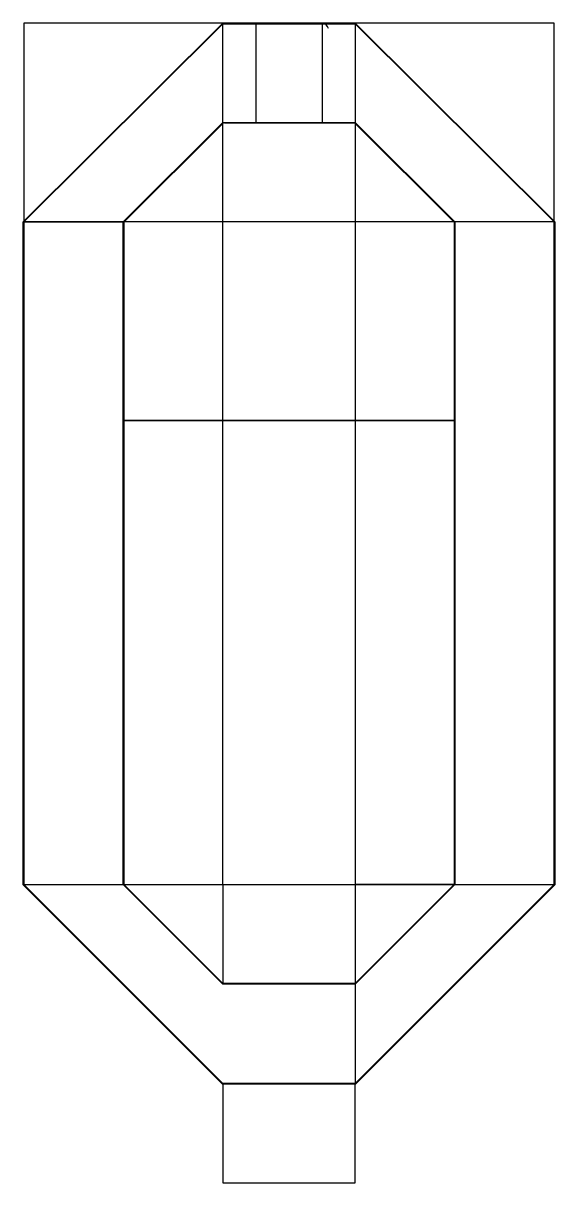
# Model space of a CAD drawing. Header units: millimetres. Extents: x -702 to 902, y -3500 to 0.
import ezdxf

# ---------------------------------------------------------------- set-up
doc = ezdxf.new("R2010")
doc.units = ezdxf.units.MM
doc.layers.get('0').update_dxf_attribs({"linetype": 'CONTINUOUS'})

msp = doc.modelspace()

# ---------------------------------------------------------------- linework, layer by layer
for p, q in [((0, 0), (0, -300)), ((200, 0), (200, -300)), ((203.1, 0), (203.4, -0.3)), ((-700.6, -600.5), (-99.2, -2)), ((-103.6, -3.6), (-102.2, -5)), ((900.6, -600.5), (299.2, -2)), ((-98.6, -301.4), (-398, -601)), ((-100, -300), (-98.6, -301.4)), ((-95.3, -301), (-99, -301)), ((-95, -301), (-95.3, -301)), ((-95, -300), (-95, -301)), ((-95, -301), (292.7, -301)), ((0, -300), (200, -300)), ((292.7, -300), (292.7, -301)), ((292.7, -301), (299, -301)), ((300, -300), (298.6, -301.4)), ((298.6, -301.4), (598, -601)), ((-702, -599.1), (-700, -597.4)), ((-702, -2600.8), (-702, -599.1)), ((-700, -600), (-400, -600)), ((-400, -600), (-398, -601)), ((-398, -601), (-398, -2599.2)), ((598, -601), (600, -600)), ((598, -601), (598, -2599.2)), ((900, -600), (600, -600)), ((600, -600), (600, -1200)), ((900, -597.4), (902, -599.1)), ((902, -599.1), (902, -2600.8)), ((600, -1199), (-400, -1199)), ((600, -1200), (-400, -1200)), ((-100, -2600), (-100, -2900)), ((299.2, -2898), (598, -2599.2)), ((600, -2600), (300, -2600)), ((598, -2599.2), (600, -2600)), ((-99.2, -2898), (-100, -2900)), ((300, -2900), (300, -3200)), ((300.8, -3202), (-100.8, -3202))]:
    msp.add_line(p, q)
for points in [[(100, 0), (-700, 0), (-700, -600), (-700, -2600), (-100, -3200), (-100.8, -3202), (-702, -2600.8), (-700, -2600), (900, -2600), (300, -3200), (-100, -3200), (-100, -3500), (300, -3500), (300, -3200), (300.8, -3202), (902, -2600.8), (900, -2600), (900, -600), (-700, -600), (-702, -599.1), (-100, 0), (300, 0), (902, -599.1), (900, -600), (900, 0)], [(600, -600), (600, -2600), (300, -2900), (-100, -2900), (-400, -2600), (-100, -2600), (-100, 0), (-99.2, -2), (299.2, -2), (300, 0), (300, -2600), (300, -2900), (299.2, -2898), (-99.2, -2898), (-398, -2599.2), (-400, -2600), (-400, -600), (-100, -300), (300, -300)]]:
    msp.add_lwpolyline(points, close=True)
msp.add_arc((200, -19.1), 19.1, 8.7974, 90)

doc.saveas('drawing.dxf')
